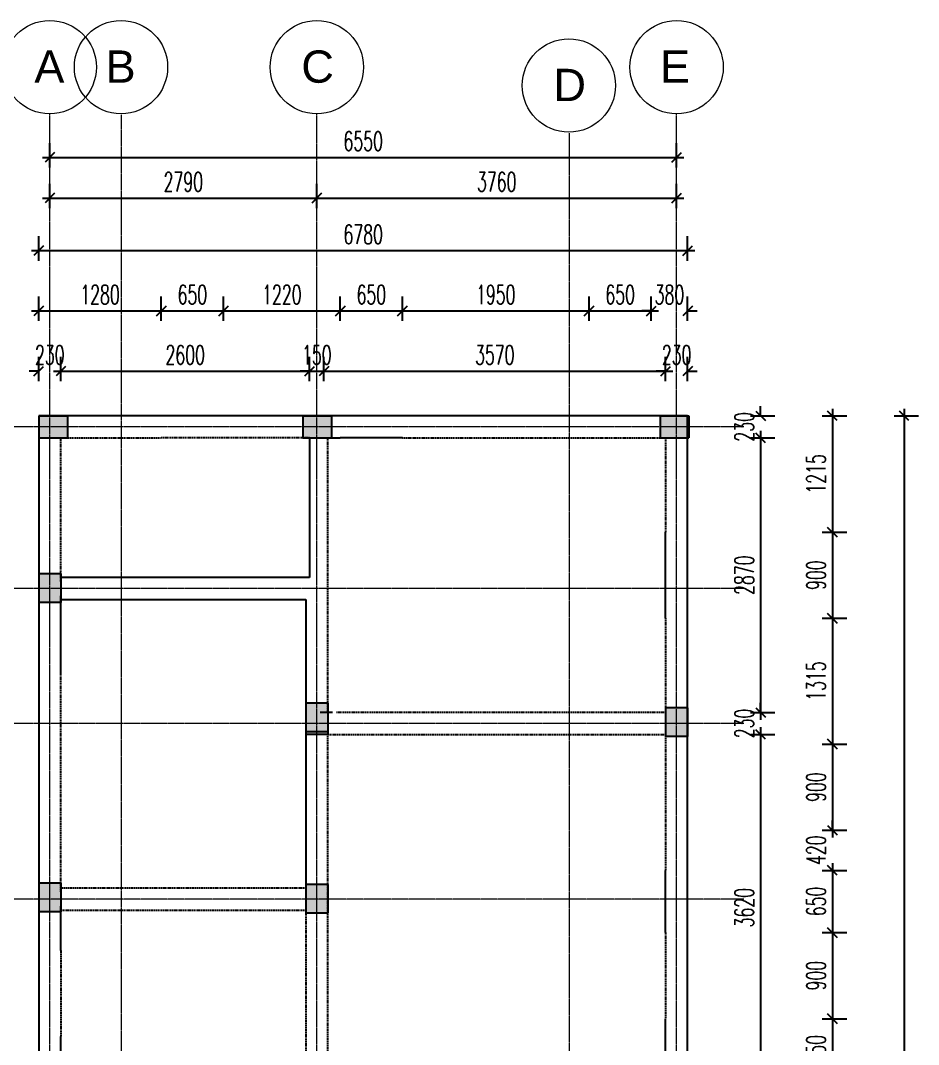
# Model space of a CAD drawing. Header units: millimetres. Extents: x 1577 to 23564, y 1177 to 23746.
# Drawn here: x 6405 to 15788, y 13044 to 23746 of the extents above; entities that cross this region are included whole.
import ezdxf

# ---------------------------------------------------------------- set-up
doc = ezdxf.new("R2010")
doc.units = ezdxf.units.MM
doc.linetypes.add('Grid Line', pattern=[22.225, 12.7, -3.175, 3.175, -3.175])
doc.linetypes.add('HIDDEN2', pattern=[18.75, 12.5, -6.25])
for name, color, linetype in [('Beam Line', 2, 'HIDDEN2'), ('Rebar Barmark', 8, 'Continuous'), ('UFA- COLUMNS', 5, 'Continuous')]:
    doc.layers.add(name, color=color, linetype=linetype)
for name, color, linetype, lineweight in [('S-GRID', 1, 'Continuous', 9), ('S-GRID-IDEN', 1, 'Continuous', 9), ('WALL', 5, 'Continuous', 35)]:
    doc.layers.add(name, color=color, linetype=linetype, lineweight=lineweight)
doc.styles.add('Arial', font='arial.ttf', dxfattribs={"height": 300})
doc.styles.add('RomanS', font='romans.shx', dxfattribs={"width": 0.6})
doc.dimstyles.new('SECTION', dxfattribs={"dimscale": 50, "dimtxt": 4, "dimasz": 2, "dimexe": 3, "dimexo": 1.5, "dimgap": 1.4, "dimtad": 1, "dimdec": 0, "dimdsep": 46, "dimtxsty": 'RomanS', "dimblk1": 'OBLIQUE', "dimblk2": 'OBLIQUE', "dimsah": 1, "dimcen": 0, "dimdle": 1.5, "dimclrd": 1, "dimclre": 1, "dimclrt": 2, "dimaunit": 1, "dimadec": 0, "dimazin": 0, "dimtfac": 1, "dimtdec": 0, "dimtix": 1, "dimtofl": 0, "dimtmove": 2, "dimatfit": 3, "dimldrblk": 'OBLIQUE', "dimfxl": 3, "dimtolj": 1, "dimarcsym": 0})

# ---------------------------------------------------------------- blocks, each defined once
blk = doc.blocks.new('Grid - M_Grid Head - Circle-45800-01 - GFL Copy 1')
at = {"layer": 'S-GRID-IDEN'}
blk.add_circle((0, 0), 6.5, dxfattribs=at)
blk = doc.blocks.new('_OBLIQUE')
at = {"color": 0, "linetype": 'ByBlock'}
blk.add_line((-0.5, -0.5), (0.5, 0.5), dxfattribs=at)
blk = doc.blocks.new('*D99')
at = {"layer": 'DefPoints', "color": 0, "transparency": 16777216}
for p in [(9501, 21890), (6711, 21710), (9501, 21710)]:
    blk.add_point(p, dxfattribs=at)
at = {"layer": 'Rebar Barmark', "color": 1, "lineweight": -2, "transparency": 16777216}
for p, q in [((6711, 21785), (6711, 22040)), ((9501, 21785), (9501, 22040)), ((6636, 21890), (9576, 21890))]:
    blk.add_line(p, q, dxfattribs=at)
at = {"layer": 'Rebar Barmark', "color": 1, "lineweight": -2, "transparency": 16777216, "xscale": 100, "yscale": 100, "zscale": 100, "rotation": 180}
blk.add_blockref('_OBLIQUE', (6711, 21890), dxfattribs=at)
at = {"layer": 'Rebar Barmark', "color": 1, "lineweight": -2, "transparency": 16777216, "xscale": 100, "yscale": 100, "zscale": 100}
blk.add_blockref('_OBLIQUE', (9501, 21890), dxfattribs=at)
at = {"layer": 'Rebar Barmark', "color": 2, "transparency": 16777216, "insert": (8106, 22060), "char_height": 200, "width": 109.23, "attachment_point": 5, "style": 'RomanS'}
blk.add_mtext('\\A1;2790', dxfattribs=at)
blk = doc.blocks.new('*D100')
at = {"layer": 'DefPoints', "color": 0, "transparency": 16777216}
for p in [(13261, 21890), (9501, 21710), (13261, 21710)]:
    blk.add_point(p, dxfattribs=at)
at = {"layer": 'Rebar Barmark', "color": 1, "lineweight": -2, "transparency": 16777216}
for p, q in [((9501, 21785), (9501, 22040)), ((13261, 21785), (13261, 22040)), ((9426, 21890), (13336, 21890))]:
    blk.add_line(p, q, dxfattribs=at)
at = {"layer": 'Rebar Barmark', "color": 1, "lineweight": -2, "transparency": 16777216, "xscale": 100, "yscale": 100, "zscale": 100, "rotation": 180}
blk.add_blockref('_OBLIQUE', (9501, 21890), dxfattribs=at)
at = {"layer": 'Rebar Barmark', "color": 1, "lineweight": -2, "transparency": 16777216, "xscale": 100, "yscale": 100, "zscale": 100}
blk.add_blockref('_OBLIQUE', (13261, 21890), dxfattribs=at)
at = {"layer": 'Rebar Barmark', "color": 2, "transparency": 16777216, "insert": (11381, 22060), "char_height": 200, "width": 109.23, "attachment_point": 5, "style": 'RomanS'}
blk.add_mtext('\\A1;3760', dxfattribs=at)
blk = doc.blocks.new('*D101')
at = {"layer": 'DefPoints', "color": 0, "transparency": 16777216}
for p in [(13261, 22315), (6711, 22135), (13261, 22135)]:
    blk.add_point(p, dxfattribs=at)
at = {"layer": 'Rebar Barmark', "color": 1, "lineweight": -2, "transparency": 16777216}
for p, q in [((6711, 22210), (6711, 22465)), ((13261, 22210), (13261, 22465)), ((6636, 22315), (13336, 22315))]:
    blk.add_line(p, q, dxfattribs=at)
at = {"layer": 'Rebar Barmark', "color": 1, "lineweight": -2, "transparency": 16777216, "xscale": 100, "yscale": 100, "zscale": 100, "rotation": 180}
blk.add_blockref('_OBLIQUE', (6711, 22315), dxfattribs=at)
at = {"layer": 'Rebar Barmark', "color": 1, "lineweight": -2, "transparency": 16777216, "xscale": 100, "yscale": 100, "zscale": 100}
blk.add_blockref('_OBLIQUE', (13261, 22315), dxfattribs=at)
at = {"layer": 'Rebar Barmark', "color": 2, "transparency": 16777216, "insert": (9986, 22485), "char_height": 200, "width": 109.23, "attachment_point": 5, "style": 'RomanS'}
blk.add_mtext('\\A1;6550', dxfattribs=at)
blk = doc.blocks.new('*D108')
at = {"layer": 'DefPoints', "color": 0, "transparency": 16777216}
for p in [(13958, 19614), (13958, 19384), (14138, 19384)]:
    blk.add_point(p, dxfattribs=at)
at = {"layer": 'Rebar Barmark', "color": 1, "lineweight": -2, "transparency": 16777216}
for p, q in [((14138, 19614), (14138, 19714)), ((14033, 19614), (14288, 19614)), ((14033, 19384), (14288, 19384)), ((14138, 19384), (14138, 19284))]:
    blk.add_line(p, q, dxfattribs=at)
at = {"layer": 'Rebar Barmark', "color": 1, "lineweight": -2, "transparency": 16777216, "xscale": 100, "yscale": 100, "zscale": 100}
for p, rotation in [((14138, 19614), 270), ((14138, 19384), 90)]:
    blk.add_blockref('_OBLIQUE', p, dxfattribs=dict(at, rotation=rotation))
at = {"layer": 'Rebar Barmark', "color": 2, "transparency": 16777216, "insert": (13968, 19499), "char_height": 200, "width": 73.73, "attachment_point": 5, "rotation": 90, "style": 'RomanS'}
blk.add_mtext('\\A1;230', dxfattribs=at)
blk = doc.blocks.new('*D109')
at = {"layer": 'DefPoints', "color": 0, "transparency": 16777216}
for p in [(13958, 19384), (13958, 16514), (14138, 16514)]:
    blk.add_point(p, dxfattribs=at)
at = {"layer": 'Rebar Barmark', "color": 1, "lineweight": -2, "transparency": 16777216}
for p, q in [((14033, 19384), (14288, 19384)), ((14138, 19459), (14138, 16439)), ((14033, 16514), (14288, 16514))]:
    blk.add_line(p, q, dxfattribs=at)
at = {"layer": 'Rebar Barmark', "color": 1, "lineweight": -2, "transparency": 16777216, "xscale": 100, "yscale": 100, "zscale": 100}
for p, rotation in [((14138, 19384), 90), ((14138, 16514), 270)]:
    blk.add_blockref('_OBLIQUE', p, dxfattribs=dict(at, rotation=rotation))
at = {"layer": 'Rebar Barmark', "color": 2, "transparency": 16777216, "insert": (13968, 17949), "char_height": 200, "width": 98.31, "attachment_point": 5, "rotation": 90, "style": 'RomanS'}
blk.add_mtext('\\A1;2870', dxfattribs=at)
blk = doc.blocks.new('*D110')
at = {"layer": 'DefPoints', "color": 0, "transparency": 16777216}
for p in [(13958, 16514), (13958, 16284), (14138, 16284)]:
    blk.add_point(p, dxfattribs=at)
at = {"layer": 'Rebar Barmark', "color": 1, "lineweight": -2, "transparency": 16777216}
for p, q in [((14138, 16514), (14138, 16614)), ((14033, 16514), (14288, 16514)), ((14033, 16284), (14288, 16284)), ((14138, 16284), (14138, 16184))]:
    blk.add_line(p, q, dxfattribs=at)
at = {"layer": 'Rebar Barmark', "color": 1, "lineweight": -2, "transparency": 16777216, "xscale": 100, "yscale": 100, "zscale": 100}
for p, rotation in [((14138, 16514), 270), ((14138, 16284), 90)]:
    blk.add_blockref('_OBLIQUE', p, dxfattribs=dict(at, rotation=rotation))
at = {"layer": 'Rebar Barmark', "color": 2, "transparency": 16777216, "insert": (13968, 16399), "char_height": 200, "width": 73.73, "attachment_point": 5, "rotation": 90, "style": 'RomanS'}
blk.add_mtext('\\A1;230', dxfattribs=at)
blk = doc.blocks.new('*D111')
at = {"layer": 'DefPoints', "color": 0, "transparency": 16777216}
for p in [(13958, 16284), (13958, 12664), (14138, 12664)]:
    blk.add_point(p, dxfattribs=at)
at = {"layer": 'Rebar Barmark', "color": 1, "lineweight": -2, "transparency": 16777216}
for p, q in [((14033, 16284), (14288, 16284)), ((14138, 16359), (14138, 12589)), ((14033, 12664), (14288, 12664))]:
    blk.add_line(p, q, dxfattribs=at)
at = {"layer": 'Rebar Barmark', "color": 1, "lineweight": -2, "transparency": 16777216, "xscale": 100, "yscale": 100, "zscale": 100}
for p, rotation in [((14138, 16284), 90), ((14138, 12664), 270)]:
    blk.add_blockref('_OBLIQUE', p, dxfattribs=dict(at, rotation=rotation))
at = {"layer": 'Rebar Barmark', "color": 2, "transparency": 16777216, "insert": (13968, 14474), "char_height": 200, "width": 98.31, "attachment_point": 5, "rotation": 90, "style": 'RomanS'}
blk.add_mtext('\\A1;3620', dxfattribs=at)
blk = doc.blocks.new('*D119')
at = {"layer": 'DefPoints', "color": 0, "transparency": 16777216}
for p in [(15458, 19614), (15458, 3654), (15638, 3654)]:
    blk.add_point(p, dxfattribs=at)
at = {"layer": 'Rebar Barmark', "color": 1, "lineweight": -2, "transparency": 16777216}
for p, q in [((15533, 19614), (15788, 19614)), ((15638, 19689), (15638, 3579)), ((15533, 3654), (15788, 3654))]:
    blk.add_line(p, q, dxfattribs=at)
at = {"layer": 'Rebar Barmark', "color": 1, "lineweight": -2, "transparency": 16777216, "xscale": 100, "yscale": 100, "zscale": 100}
for p, rotation in [((15638, 19614), 90), ((15638, 3654), 270)]:
    blk.add_blockref('_OBLIQUE', p, dxfattribs=dict(at, rotation=rotation))
at = {"layer": 'Rebar Barmark', "color": 2, "transparency": 16777216, "insert": (15468, 11634), "char_height": 200, "width": 122.88, "attachment_point": 5, "rotation": 90, "style": 'RomanS'}
blk.add_mtext('\\A1;15960', dxfattribs=at)
blk = doc.blocks.new('*D160')
at = {"layer": 'DefPoints', "color": 0, "transparency": 16777216}
for p in [(6826, 20081), (6596, 19901), (6826, 19901)]:
    blk.add_point(p, dxfattribs=at)
at = {"layer": 'Rebar Barmark', "color": 1, "lineweight": -2, "transparency": 16777216}
for p, q in [((6596, 19976), (6596, 20231)), ((6826, 19976), (6826, 20231)), ((6596, 20081), (6496, 20081)), ((6826, 20081), (6926, 20081))]:
    blk.add_line(p, q, dxfattribs=at)
at = {"layer": 'Rebar Barmark', "color": 1, "lineweight": -2, "transparency": 16777216, "xscale": 100, "yscale": 100, "zscale": 100}
blk.add_blockref('_OBLIQUE', (6596, 20081), dxfattribs=at)
at = {"layer": 'Rebar Barmark', "color": 1, "lineweight": -2, "transparency": 16777216, "xscale": 100, "yscale": 100, "zscale": 100, "rotation": 180}
blk.add_blockref('_OBLIQUE', (6826, 20081), dxfattribs=at)
at = {"layer": 'Rebar Barmark', "color": 2, "transparency": 16777216, "insert": (6711, 20251), "char_height": 200, "width": 73.73, "attachment_point": 5, "style": 'RomanS'}
blk.add_mtext('\\A1;230', dxfattribs=at)
blk = doc.blocks.new('*D161')
at = {"layer": 'DefPoints', "color": 0, "transparency": 16777216}
for p in [(9426, 20081), (6826, 19901), (9426, 19901)]:
    blk.add_point(p, dxfattribs=at)
at = {"layer": 'Rebar Barmark', "color": 1, "lineweight": -2, "transparency": 16777216}
for p, q in [((6826, 19976), (6826, 20231)), ((9426, 19976), (9426, 20231)), ((6751, 20081), (9501, 20081))]:
    blk.add_line(p, q, dxfattribs=at)
at = {"layer": 'Rebar Barmark', "color": 1, "lineweight": -2, "transparency": 16777216, "xscale": 100, "yscale": 100, "zscale": 100, "rotation": 180}
blk.add_blockref('_OBLIQUE', (6826, 20081), dxfattribs=at)
at = {"layer": 'Rebar Barmark', "color": 1, "lineweight": -2, "transparency": 16777216, "xscale": 100, "yscale": 100, "zscale": 100}
blk.add_blockref('_OBLIQUE', (9426, 20081), dxfattribs=at)
at = {"layer": 'Rebar Barmark', "color": 2, "transparency": 16777216, "insert": (8126, 20251), "char_height": 200, "width": 98.31, "attachment_point": 5, "style": 'RomanS'}
blk.add_mtext('\\A1;2600', dxfattribs=at)
blk = doc.blocks.new('*D162')
at = {"layer": 'DefPoints', "color": 0, "transparency": 16777216}
for p in [(9576, 20081), (9426, 19901), (9576, 19901)]:
    blk.add_point(p, dxfattribs=at)
at = {"layer": 'Rebar Barmark', "color": 1, "lineweight": -2, "transparency": 16777216}
for p, q in [((9426, 19976), (9426, 20231)), ((9576, 19976), (9576, 20231)), ((9426, 20081), (9326, 20081)), ((9576, 20081), (9676, 20081))]:
    blk.add_line(p, q, dxfattribs=at)
at = {"layer": 'Rebar Barmark', "color": 1, "lineweight": -2, "transparency": 16777216, "xscale": 100, "yscale": 100, "zscale": 100}
blk.add_blockref('_OBLIQUE', (9426, 20081), dxfattribs=at)
at = {"layer": 'Rebar Barmark', "color": 1, "lineweight": -2, "transparency": 16777216, "xscale": 100, "yscale": 100, "zscale": 100, "rotation": 180}
blk.add_blockref('_OBLIQUE', (9576, 20081), dxfattribs=at)
at = {"layer": 'Rebar Barmark', "color": 2, "transparency": 16777216, "insert": (9501, 20251), "char_height": 200, "width": 73.73, "attachment_point": 5, "style": 'RomanS'}
blk.add_mtext('\\A1;150', dxfattribs=at)
blk = doc.blocks.new('*D163')
at = {"layer": 'DefPoints', "color": 0, "transparency": 16777216}
for p in [(13146, 20081), (9576, 19901), (13146, 19901)]:
    blk.add_point(p, dxfattribs=at)
at = {"layer": 'Rebar Barmark', "color": 1, "lineweight": -2, "transparency": 16777216}
for p, q in [((9576, 19976), (9576, 20231)), ((13146, 19976), (13146, 20231)), ((9501, 20081), (13221, 20081))]:
    blk.add_line(p, q, dxfattribs=at)
at = {"layer": 'Rebar Barmark', "color": 1, "lineweight": -2, "transparency": 16777216, "xscale": 100, "yscale": 100, "zscale": 100, "rotation": 180}
blk.add_blockref('_OBLIQUE', (9576, 20081), dxfattribs=at)
at = {"layer": 'Rebar Barmark', "color": 1, "lineweight": -2, "transparency": 16777216, "xscale": 100, "yscale": 100, "zscale": 100}
blk.add_blockref('_OBLIQUE', (13146, 20081), dxfattribs=at)
at = {"layer": 'Rebar Barmark', "color": 2, "transparency": 16777216, "insert": (11361, 20251), "char_height": 200, "width": 98.31, "attachment_point": 5, "style": 'RomanS'}
blk.add_mtext('\\A1;3570', dxfattribs=at)
blk = doc.blocks.new('*D164')
at = {"layer": 'DefPoints', "color": 0, "transparency": 16777216}
for p in [(13376, 20081), (13146, 19901), (13376, 19901)]:
    blk.add_point(p, dxfattribs=at)
at = {"layer": 'Rebar Barmark', "color": 1, "lineweight": -2, "transparency": 16777216}
for p, q in [((13146, 19976), (13146, 20231)), ((13376, 19976), (13376, 20231)), ((13146, 20081), (13046, 20081)), ((13376, 20081), (13476, 20081))]:
    blk.add_line(p, q, dxfattribs=at)
at = {"layer": 'Rebar Barmark', "color": 1, "lineweight": -2, "transparency": 16777216, "xscale": 100, "yscale": 100, "zscale": 100}
blk.add_blockref('_OBLIQUE', (13146, 20081), dxfattribs=at)
at = {"layer": 'Rebar Barmark', "color": 1, "lineweight": -2, "transparency": 16777216, "xscale": 100, "yscale": 100, "zscale": 100, "rotation": 180}
blk.add_blockref('_OBLIQUE', (13376, 20081), dxfattribs=at)
at = {"layer": 'Rebar Barmark', "color": 2, "transparency": 16777216, "insert": (13261, 20251), "char_height": 200, "width": 73.73, "attachment_point": 5, "style": 'RomanS'}
blk.add_mtext('\\A1;230', dxfattribs=at)
blk = doc.blocks.new('*D165')
at = {"layer": 'DefPoints', "color": 0, "transparency": 16777216}
for p in [(7876, 20711), (6596, 20531), (7876, 20531)]:
    blk.add_point(p, dxfattribs=at)
at = {"layer": 'Rebar Barmark', "color": 1, "lineweight": -2, "transparency": 16777216}
for p, q in [((6596, 20606), (6596, 20861)), ((7876, 20606), (7876, 20861)), ((6521, 20711), (7951, 20711))]:
    blk.add_line(p, q, dxfattribs=at)
at = {"layer": 'Rebar Barmark', "color": 1, "lineweight": -2, "transparency": 16777216, "xscale": 100, "yscale": 100, "zscale": 100, "rotation": 180}
blk.add_blockref('_OBLIQUE', (6596, 20711), dxfattribs=at)
at = {"layer": 'Rebar Barmark', "color": 1, "lineweight": -2, "transparency": 16777216, "xscale": 100, "yscale": 100, "zscale": 100}
blk.add_blockref('_OBLIQUE', (7876, 20711), dxfattribs=at)
at = {"layer": 'Rebar Barmark', "color": 2, "transparency": 16777216, "insert": (7236, 20881), "char_height": 200, "width": 98.31, "attachment_point": 5, "style": 'RomanS'}
blk.add_mtext('\\A1;1280', dxfattribs=at)
blk = doc.blocks.new('*D166')
at = {"layer": 'DefPoints', "color": 0, "transparency": 16777216}
for p in [(8526, 20711), (7876, 20531), (8526, 20531)]:
    blk.add_point(p, dxfattribs=at)
at = {"layer": 'Rebar Barmark', "color": 1, "lineweight": -2, "transparency": 16777216}
for p, q in [((7876, 20606), (7876, 20861)), ((8526, 20606), (8526, 20861)), ((7801, 20711), (8601, 20711))]:
    blk.add_line(p, q, dxfattribs=at)
at = {"layer": 'Rebar Barmark', "color": 1, "lineweight": -2, "transparency": 16777216, "xscale": 100, "yscale": 100, "zscale": 100, "rotation": 180}
blk.add_blockref('_OBLIQUE', (7876, 20711), dxfattribs=at)
at = {"layer": 'Rebar Barmark', "color": 1, "lineweight": -2, "transparency": 16777216, "xscale": 100, "yscale": 100, "zscale": 100}
blk.add_blockref('_OBLIQUE', (8526, 20711), dxfattribs=at)
at = {"layer": 'Rebar Barmark', "color": 2, "transparency": 16777216, "insert": (8201, 20881), "char_height": 200, "width": 73.73, "attachment_point": 5, "style": 'RomanS'}
blk.add_mtext('\\A1;650', dxfattribs=at)
blk = doc.blocks.new('*D167')
at = {"layer": 'DefPoints', "color": 0, "transparency": 16777216}
for p in [(9746, 20711), (8526, 20531), (9746, 20531)]:
    blk.add_point(p, dxfattribs=at)
at = {"layer": 'Rebar Barmark', "color": 1, "lineweight": -2, "transparency": 16777216}
for p, q in [((8526, 20606), (8526, 20861)), ((9746, 20606), (9746, 20861)), ((8451, 20711), (9821, 20711))]:
    blk.add_line(p, q, dxfattribs=at)
at = {"layer": 'Rebar Barmark', "color": 1, "lineweight": -2, "transparency": 16777216, "xscale": 100, "yscale": 100, "zscale": 100, "rotation": 180}
blk.add_blockref('_OBLIQUE', (8526, 20711), dxfattribs=at)
at = {"layer": 'Rebar Barmark', "color": 1, "lineweight": -2, "transparency": 16777216, "xscale": 100, "yscale": 100, "zscale": 100}
blk.add_blockref('_OBLIQUE', (9746, 20711), dxfattribs=at)
at = {"layer": 'Rebar Barmark', "color": 2, "transparency": 16777216, "insert": (9136, 20881), "char_height": 200, "width": 98.31, "attachment_point": 5, "style": 'RomanS'}
blk.add_mtext('\\A1;1220', dxfattribs=at)
blk = doc.blocks.new('*D168')
at = {"layer": 'DefPoints', "color": 0, "transparency": 16777216}
for p in [(10396, 20711), (9746, 20531), (10396, 20531)]:
    blk.add_point(p, dxfattribs=at)
at = {"layer": 'Rebar Barmark', "color": 1, "lineweight": -2, "transparency": 16777216}
for p, q in [((9746, 20606), (9746, 20861)), ((10396, 20606), (10396, 20861)), ((9671, 20711), (10471, 20711))]:
    blk.add_line(p, q, dxfattribs=at)
at = {"layer": 'Rebar Barmark', "color": 1, "lineweight": -2, "transparency": 16777216, "xscale": 100, "yscale": 100, "zscale": 100, "rotation": 180}
blk.add_blockref('_OBLIQUE', (9746, 20711), dxfattribs=at)
at = {"layer": 'Rebar Barmark', "color": 1, "lineweight": -2, "transparency": 16777216, "xscale": 100, "yscale": 100, "zscale": 100}
blk.add_blockref('_OBLIQUE', (10396, 20711), dxfattribs=at)
at = {"layer": 'Rebar Barmark', "color": 2, "transparency": 16777216, "insert": (10071, 20881), "char_height": 200, "width": 73.73, "attachment_point": 5, "style": 'RomanS'}
blk.add_mtext('\\A1;650', dxfattribs=at)
blk = doc.blocks.new('*D169')
at = {"layer": 'DefPoints', "color": 0, "transparency": 16777216}
for p in [(12346, 20711), (10396, 20531), (12346, 20531)]:
    blk.add_point(p, dxfattribs=at)
at = {"layer": 'Rebar Barmark', "color": 1, "lineweight": -2, "transparency": 16777216}
for p, q in [((10396, 20606), (10396, 20861)), ((12346, 20606), (12346, 20861)), ((10321, 20711), (12421, 20711))]:
    blk.add_line(p, q, dxfattribs=at)
at = {"layer": 'Rebar Barmark', "color": 1, "lineweight": -2, "transparency": 16777216, "xscale": 100, "yscale": 100, "zscale": 100, "rotation": 180}
blk.add_blockref('_OBLIQUE', (10396, 20711), dxfattribs=at)
at = {"layer": 'Rebar Barmark', "color": 1, "lineweight": -2, "transparency": 16777216, "xscale": 100, "yscale": 100, "zscale": 100}
blk.add_blockref('_OBLIQUE', (12346, 20711), dxfattribs=at)
at = {"layer": 'Rebar Barmark', "color": 2, "transparency": 16777216, "insert": (11371, 20881), "char_height": 200, "width": 98.31, "attachment_point": 5, "style": 'RomanS'}
blk.add_mtext('\\A1;1950', dxfattribs=at)
blk = doc.blocks.new('*D170')
at = {"layer": 'DefPoints', "color": 0, "transparency": 16777216}
for p in [(12996, 20711), (12346, 20531), (12996, 20531)]:
    blk.add_point(p, dxfattribs=at)
at = {"layer": 'Rebar Barmark', "color": 1, "lineweight": -2, "transparency": 16777216}
for p, q in [((12346, 20606), (12346, 20861)), ((12996, 20606), (12996, 20861)), ((12271, 20711), (13071, 20711))]:
    blk.add_line(p, q, dxfattribs=at)
at = {"layer": 'Rebar Barmark', "color": 1, "lineweight": -2, "transparency": 16777216, "xscale": 100, "yscale": 100, "zscale": 100, "rotation": 180}
blk.add_blockref('_OBLIQUE', (12346, 20711), dxfattribs=at)
at = {"layer": 'Rebar Barmark', "color": 1, "lineweight": -2, "transparency": 16777216, "xscale": 100, "yscale": 100, "zscale": 100}
blk.add_blockref('_OBLIQUE', (12996, 20711), dxfattribs=at)
at = {"layer": 'Rebar Barmark', "color": 2, "transparency": 16777216, "insert": (12671, 20881), "char_height": 200, "width": 73.73, "attachment_point": 5, "style": 'RomanS'}
blk.add_mtext('\\A1;650', dxfattribs=at)
blk = doc.blocks.new('*D171')
at = {"layer": 'DefPoints', "color": 0, "transparency": 16777216}
for p in [(13376, 20711), (12996, 20531), (13376, 20531)]:
    blk.add_point(p, dxfattribs=at)
at = {"layer": 'Rebar Barmark', "color": 1, "lineweight": -2, "transparency": 16777216}
for p, q in [((12996, 20606), (12996, 20861)), ((13376, 20606), (13376, 20861)), ((12996, 20711), (12896, 20711)), ((13376, 20711), (13476, 20711))]:
    blk.add_line(p, q, dxfattribs=at)
at = {"layer": 'Rebar Barmark', "color": 1, "lineweight": -2, "transparency": 16777216, "xscale": 100, "yscale": 100, "zscale": 100}
blk.add_blockref('_OBLIQUE', (12996, 20711), dxfattribs=at)
at = {"layer": 'Rebar Barmark', "color": 1, "lineweight": -2, "transparency": 16777216, "xscale": 100, "yscale": 100, "zscale": 100, "rotation": 180}
blk.add_blockref('_OBLIQUE', (13376, 20711), dxfattribs=at)
at = {"layer": 'Rebar Barmark', "color": 2, "transparency": 16777216, "insert": (13186, 20881), "char_height": 200, "width": 73.73, "attachment_point": 5, "style": 'RomanS'}
blk.add_mtext('\\A1;380', dxfattribs=at)
blk = doc.blocks.new('*D172')
at = {"layer": 'DefPoints', "color": 0, "transparency": 16777216}
for p in [(13376, 21341), (6596, 21161), (13376, 21161)]:
    blk.add_point(p, dxfattribs=at)
at = {"layer": 'Rebar Barmark', "color": 1, "lineweight": -2, "transparency": 16777216}
for p, q in [((6596, 21236), (6596, 21491)), ((13376, 21236), (13376, 21491)), ((6521, 21341), (13451, 21341))]:
    blk.add_line(p, q, dxfattribs=at)
at = {"layer": 'Rebar Barmark', "color": 1, "lineweight": -2, "transparency": 16777216, "xscale": 100, "yscale": 100, "zscale": 100, "rotation": 180}
blk.add_blockref('_OBLIQUE', (6596, 21341), dxfattribs=at)
at = {"layer": 'Rebar Barmark', "color": 1, "lineweight": -2, "transparency": 16777216, "xscale": 100, "yscale": 100, "zscale": 100}
blk.add_blockref('_OBLIQUE', (13376, 21341), dxfattribs=at)
at = {"layer": 'Rebar Barmark', "color": 2, "transparency": 16777216, "insert": (9986, 21511), "char_height": 200, "width": 98.31, "attachment_point": 5, "style": 'RomanS'}
blk.add_mtext('\\A1;6780', dxfattribs=at)
blk = doc.blocks.new('*D173')
at = {"layer": 'DefPoints', "color": 0, "transparency": 16777216}
for p in [(14708, 19614), (14708, 18399), (14888, 18399)]:
    blk.add_point(p, dxfattribs=at)
at = {"layer": 'Rebar Barmark', "color": 1, "lineweight": -2, "transparency": 16777216}
for p, q in [((14783, 19614), (15038, 19614)), ((14888, 19689), (14888, 18324)), ((14783, 18399), (15038, 18399))]:
    blk.add_line(p, q, dxfattribs=at)
at = {"layer": 'Rebar Barmark', "color": 1, "lineweight": -2, "transparency": 16777216, "xscale": 100, "yscale": 100, "zscale": 100}
for p, rotation in [((14888, 19614), 90), ((14888, 18399), 270)]:
    blk.add_blockref('_OBLIQUE', p, dxfattribs=dict(at, rotation=rotation))
at = {"layer": 'Rebar Barmark', "color": 2, "transparency": 16777216, "insert": (14718, 19007), "char_height": 200, "width": 98.31, "attachment_point": 5, "rotation": 90, "style": 'RomanS'}
blk.add_mtext('\\A1;1215', dxfattribs=at)
blk = doc.blocks.new('*D174')
at = {"layer": 'DefPoints', "color": 0, "transparency": 16777216}
for p in [(14708, 18399), (14708, 17499), (14888, 17499)]:
    blk.add_point(p, dxfattribs=at)
at = {"layer": 'Rebar Barmark', "color": 1, "lineweight": -2, "transparency": 16777216}
for p, q in [((14888, 18474), (14888, 17424)), ((14783, 18399), (15038, 18399)), ((14783, 17499), (15038, 17499))]:
    blk.add_line(p, q, dxfattribs=at)
at = {"layer": 'Rebar Barmark', "color": 1, "lineweight": -2, "transparency": 16777216, "xscale": 100, "yscale": 100, "zscale": 100}
for p, rotation in [((14888, 18399), 90), ((14888, 17499), 270)]:
    blk.add_blockref('_OBLIQUE', p, dxfattribs=dict(at, rotation=rotation))
at = {"layer": 'Rebar Barmark', "color": 2, "transparency": 16777216, "insert": (14718, 17949), "char_height": 200, "width": 73.73, "attachment_point": 5, "rotation": 90, "style": 'RomanS'}
blk.add_mtext('\\A1;900', dxfattribs=at)
blk = doc.blocks.new('*D175')
at = {"layer": 'DefPoints', "color": 0, "transparency": 16777216}
for p in [(14708, 17499), (14708, 16184), (14888, 16184)]:
    blk.add_point(p, dxfattribs=at)
at = {"layer": 'Rebar Barmark', "color": 1, "lineweight": -2, "transparency": 16777216}
for p, q in [((14888, 17574), (14888, 16109)), ((14783, 17499), (15038, 17499)), ((14783, 16184), (15038, 16184))]:
    blk.add_line(p, q, dxfattribs=at)
at = {"layer": 'Rebar Barmark', "color": 1, "lineweight": -2, "transparency": 16777216, "xscale": 100, "yscale": 100, "zscale": 100}
for p, rotation in [((14888, 17499), 90), ((14888, 16184), 270)]:
    blk.add_blockref('_OBLIQUE', p, dxfattribs=dict(at, rotation=rotation))
at = {"layer": 'Rebar Barmark', "color": 2, "transparency": 16777216, "insert": (14718, 16842), "char_height": 200, "width": 98.31, "attachment_point": 5, "rotation": 90, "style": 'RomanS'}
blk.add_mtext('\\A1;1315', dxfattribs=at)
blk = doc.blocks.new('*D176')
at = {"layer": 'DefPoints', "color": 0, "transparency": 16777216}
for p in [(14708, 16184), (14708, 15284), (14888, 15284)]:
    blk.add_point(p, dxfattribs=at)
at = {"layer": 'Rebar Barmark', "color": 1, "lineweight": -2, "transparency": 16777216}
for p, q in [((14783, 16184), (15038, 16184)), ((14888, 16259), (14888, 15209)), ((14783, 15284), (15038, 15284))]:
    blk.add_line(p, q, dxfattribs=at)
at = {"layer": 'Rebar Barmark', "color": 1, "lineweight": -2, "transparency": 16777216, "xscale": 100, "yscale": 100, "zscale": 100}
for p, rotation in [((14888, 16184), 90), ((14888, 15284), 270)]:
    blk.add_blockref('_OBLIQUE', p, dxfattribs=dict(at, rotation=rotation))
at = {"layer": 'Rebar Barmark', "color": 2, "transparency": 16777216, "insert": (14718, 15734), "char_height": 200, "width": 73.73, "attachment_point": 5, "rotation": 90, "style": 'RomanS'}
blk.add_mtext('\\A1;900', dxfattribs=at)
blk = doc.blocks.new('*D177')
at = {"layer": 'DefPoints', "color": 0, "transparency": 16777216}
for p in [(14708, 15284), (14708, 14864), (14888, 14864)]:
    blk.add_point(p, dxfattribs=at)
at = {"layer": 'Rebar Barmark', "color": 1, "lineweight": -2, "transparency": 16777216}
for p, q in [((14888, 15284), (14888, 15384)), ((14783, 15284), (15038, 15284)), ((14783, 14864), (15038, 14864)), ((14888, 14864), (14888, 14764))]:
    blk.add_line(p, q, dxfattribs=at)
at = {"layer": 'Rebar Barmark', "color": 1, "lineweight": -2, "transparency": 16777216, "xscale": 100, "yscale": 100, "zscale": 100}
for p, rotation in [((14888, 15284), 270), ((14888, 14864), 90)]:
    blk.add_blockref('_OBLIQUE', p, dxfattribs=dict(at, rotation=rotation))
at = {"layer": 'Rebar Barmark', "color": 2, "transparency": 16777216, "insert": (14718, 15074), "char_height": 200, "width": 73.73, "attachment_point": 5, "rotation": 90, "style": 'RomanS'}
blk.add_mtext('\\A1;420', dxfattribs=at)
blk = doc.blocks.new('*D178')
at = {"layer": 'DefPoints', "color": 0, "transparency": 16777216}
for p in [(14708, 14864), (14708, 14214), (14888, 14214)]:
    blk.add_point(p, dxfattribs=at)
at = {"layer": 'Rebar Barmark', "color": 1, "lineweight": -2, "transparency": 16777216}
for p, q in [((14888, 14939), (14888, 14139)), ((14783, 14864), (15038, 14864)), ((14783, 14214), (15038, 14214))]:
    blk.add_line(p, q, dxfattribs=at)
at = {"layer": 'Rebar Barmark', "color": 1, "lineweight": -2, "transparency": 16777216, "xscale": 100, "yscale": 100, "zscale": 100}
for p, rotation in [((14888, 14864), 90), ((14888, 14214), 270)]:
    blk.add_blockref('_OBLIQUE', p, dxfattribs=dict(at, rotation=rotation))
at = {"layer": 'Rebar Barmark', "color": 2, "transparency": 16777216, "insert": (14718, 14539), "char_height": 200, "width": 73.73, "attachment_point": 5, "rotation": 90, "style": 'RomanS'}
blk.add_mtext('\\A1;650', dxfattribs=at)
blk = doc.blocks.new('*D179')
at = {"layer": 'DefPoints', "color": 0, "transparency": 16777216}
for p in [(14708, 14214), (14708, 13314), (14888, 13314)]:
    blk.add_point(p, dxfattribs=at)
at = {"layer": 'Rebar Barmark', "color": 1, "lineweight": -2, "transparency": 16777216}
for p, q in [((14888, 14289), (14888, 13239)), ((14783, 14214), (15038, 14214)), ((14783, 13314), (15038, 13314))]:
    blk.add_line(p, q, dxfattribs=at)
at = {"layer": 'Rebar Barmark', "color": 1, "lineweight": -2, "transparency": 16777216, "xscale": 100, "yscale": 100, "zscale": 100}
for p, rotation in [((14888, 14214), 90), ((14888, 13314), 270)]:
    blk.add_blockref('_OBLIQUE', p, dxfattribs=dict(at, rotation=rotation))
at = {"layer": 'Rebar Barmark', "color": 2, "transparency": 16777216, "insert": (14718, 13764), "char_height": 200, "width": 73.73, "attachment_point": 5, "rotation": 90, "style": 'RomanS'}
blk.add_mtext('\\A1;900', dxfattribs=at)
blk = doc.blocks.new('*D180')
at = {"layer": 'DefPoints', "color": 0, "transparency": 16777216}
for p in [(14708, 13314), (14708, 12664), (14888, 12664)]:
    blk.add_point(p, dxfattribs=at)
at = {"layer": 'Rebar Barmark', "color": 1, "lineweight": -2, "transparency": 16777216}
for p, q in [((14888, 13389), (14888, 12589)), ((14783, 13314), (15038, 13314)), ((14783, 12664), (15038, 12664))]:
    blk.add_line(p, q, dxfattribs=at)
at = {"layer": 'Rebar Barmark', "color": 1, "lineweight": -2, "transparency": 16777216, "xscale": 100, "yscale": 100, "zscale": 100}
for p, rotation in [((14888, 13314), 90), ((14888, 12664), 270)]:
    blk.add_blockref('_OBLIQUE', p, dxfattribs=dict(at, rotation=rotation))
at = {"layer": 'Rebar Barmark', "color": 2, "transparency": 16777216, "insert": (14718, 12989), "char_height": 200, "width": 73.73, "attachment_point": 5, "rotation": 90, "style": 'RomanS'}
blk.add_mtext('\\A1;650', dxfattribs=at)

msp = doc.modelspace()

# ---------------------------------------------------------------- hatches: boundary and pattern name
at = {"layer": 'WALL'}
h = msp.add_hatch(color=256, dxfattribs=at)
h.dxf.hatch_style = 1
h.paths.add_polyline_path([(6895.8, 19614.1), (6595.8, 19614.1), (6595.8, 19384.1), (6895.8, 19384.1)])
h = msp.add_hatch(color=256, dxfattribs=at)
h.dxf.hatch_style = 1
h.paths.add_polyline_path([(9655.7, 19614.1), (9355.7, 19614.1), (9355.7, 19384.1), (9655.7, 19384.1)])
h = msp.add_hatch(color=256, dxfattribs=at)
h.dxf.hatch_style = 1
h.paths.add_polyline_path([(13388.9, 19614.1), (13088.9, 19614.1), (13088.9, 19384.1), (13388.9, 19384.1)])
h = msp.add_hatch(color=256, dxfattribs=at)
h.dxf.hatch_style = 1
h.paths.add_polyline_path([(6825.8, 17662.8), (6825.8, 17962.8), (6595.8, 17962.8), (6595.8, 17662.8)])
h = msp.add_hatch(color=256, dxfattribs=at)
h.dxf.hatch_style = 1
h.paths.add_polyline_path([(9615.8, 16311.5), (9615.8, 16611.5), (9385.8, 16611.5), (9385.8, 16311.5)])
h = msp.add_hatch(color=256, dxfattribs=at)
h.dxf.hatch_style = 1
h.paths.add_polyline_path([(9615.8, 16284.1), (9615.8, 16584.1), (9385.8, 16584.1), (9385.8, 16284.1)])
h = msp.add_hatch(color=256, dxfattribs=at)
h.dxf.hatch_style = 1
h.paths.add_polyline_path([(13375.8, 16263.4), (13375.8, 16563.4), (13145.8, 16563.4), (13145.8, 16263.4)])
h = msp.add_hatch(color=256, dxfattribs=at)
h.dxf.hatch_style = 1
h.paths.add_polyline_path([(6825.8, 14429.8), (6825.8, 14729.8), (6595.8, 14729.8), (6595.8, 14429.8)])
h = msp.add_hatch(color=256, dxfattribs=at)
h.dxf.hatch_style = 1
h.paths.add_polyline_path([(9615.8, 14416.2), (9615.8, 14716.2), (9385.8, 14716.2), (9385.8, 14416.2)])

# ---------------------------------------------------------------- linework, layer by layer
at = {"layer": 'Beam Line', "linetype": 'Continuous', "transparency": 33554687}
for p, q in [((6595.8, 19614.1), (6595.8, 14659.1)), ((13375.8, 19614.1), (6595.8, 19614.1)), ((13375.8, 17499.1), (13375.8, 19614.1)), ((9425.8, 19384.1), (9425.8, 18704.1)), ((9575.8, 19384.1), (9745.8, 19384.1)), ((10395.8, 19384.1), (9745.8, 19384.1)), ((9425.8, 18704.1), (9425.8, 17924.1)), ((13145.8, 17499.1), (13145.8, 18399.1)), ((9425.8, 17924.1), (6825.8, 17924.1)), ((6825.8, 16914.1), (6825.8, 17734.1)), ((6825.8, 17694.1), (9385.8, 17694.1)), ((9385.8, 17694.1), (9385.8, 14679.1)), ((13375.8, 16184.1), (13375.8, 17499.1)), ((9665.8, 16514.1), (9535.8, 16514.1)), ((13375.8, 14214.1), (13375.8, 16184.1)), ((13145.8, 14214.1), (13145.8, 14864.1)), ((6595.8, 14659.1), (6595.8, 13126.6)), ((6825.8, 14026.6), (6825.8, 14489.1)), ((13375.8, 12434.1), (13375.8, 14214.1)), ((13145.8, 12664.1), (13145.8, 13314.1)), ((6595.8, 13126.6), (6595.8, 12434.1)), ((6825.8, 12664.1), (6825.8, 13126.6))]:
    msp.add_line(p, q, dxfattribs=at)
at = {"layer": 'Beam Line', "transparency": 33554687}
for p, q in [((6825.8, 17884.1), (6825.8, 19384.1)), ((6825.8, 19384.1), (7875.8, 19384.1)), ((9425.8, 19384.1), (7875.8, 19384.1)), ((9615.8, 16514.1), (9615.8, 19384.1)), ((10395.8, 19384.1), (13145.8, 19384.1)), ((13145.8, 19384.1), (13145.8, 18399.1)), ((13145.8, 17499.1), (13145.8, 16514.1)), ((6825.8, 14639.1), (6825.8, 16914.1)), ((13145.8, 16514.1), (9705.8, 16514.1)), ((9615.8, 16284.1), (10605.8, 16284.1)), ((9615.8, 12673.6), (9615.8, 16284.1)), ((10605.8, 16284.1), (13145.8, 16284.1)), ((13145.8, 16284.1), (13145.8, 14864.1)), ((9385.8, 14679.1), (6825.8, 14679.1)), ((6825.8, 14449.1), (9385.8, 14449.1)), ((9385.8, 14449.1), (9385.8, 12664.1)), ((13145.8, 14214.1), (13145.8, 13314.1)), ((6825.8, 14026.6), (6825.8, 13126.6))]:
    msp.add_line(p, q, dxfattribs=at)
at = {"layer": 'S-GRID', "linetype": 'Grid Line'}
for p, q in [((6710.8, 2822), (6710.8, 22771.3)), ((7460.8, 2812.7), (7460.8, 22761.9)), ((9500.8, 2822), (9500.8, 22771.3)), ((13260.8, 2822), (13260.8, 22771.3)), ((12140.8, 2620.8), (12140.8, 22570)), ((13962.6, 19499.1), (2551.6, 19499.1)), ((13962.6, 17809.1), (2551.6, 17809.1)), ((13962.6, 16399.1), (2551.6, 16399.1)), ((13962.6, 14564.1), (2551.6, 14564.1))]:
    msp.add_line(p, q, dxfattribs=at)
at = {"layer": 'UFA- COLUMNS', "color": 2}
for p, q in [((6595.8, 19614.1), (6595.8, 19384.1)), ((6595.8, 19614.1), (6895.8, 19614.1)), ((6895.8, 19614.1), (6895.8, 19384.1)), ((9355.7, 19614.1), (9355.7, 19384.1)), ((9355.7, 19614.1), (9655.7, 19614.1)), ((9655.7, 19614.1), (9655.7, 19384.1)), ((13088.9, 19614.1), (13088.9, 19384.1)), ((13088.9, 19614.1), (13388.9, 19614.1)), ((13388.9, 19614.1), (13388.9, 19384.1)), ((6595.8, 19384.1), (6895.8, 19384.1)), ((9355.7, 19384.1), (9655.7, 19384.1)), ((13088.9, 19384.1), (13388.9, 19384.1)), ((6825.8, 17962.8), (6595.8, 17962.8)), ((6595.8, 17962.8), (6595.8, 17662.8)), ((6825.8, 17962.8), (6825.8, 17662.8)), ((6825.8, 17662.8), (6595.8, 17662.8)), ((9615.8, 16611.5), (9385.8, 16611.5)), ((9385.8, 16611.5), (9385.8, 16311.5)), ((9615.8, 16611.5), (9615.8, 16311.5)), ((9385.8, 16584.1), (9385.8, 16284.1)), ((9385.8, 16521.5), (9385.8, 16291.5)), ((9385.8, 16494), (9385.8, 16264)), ((9615.8, 16584.1), (9615.8, 16284.1)), ((13375.8, 16563.4), (13145.8, 16563.4)), ((13145.8, 16563.4), (13145.8, 16263.4)), ((13375.8, 16563.4), (13375.8, 16263.4)), ((9615.8, 16311.5), (9385.8, 16311.5)), ((9615.8, 16284.1), (9385.8, 16284.1)), ((13375.8, 16263.4), (13145.8, 16263.4)), ((6825.8, 14729.8), (6595.8, 14729.8)), ((6595.8, 14729.8), (6595.8, 14429.8)), ((6825.8, 14729.8), (6825.8, 14429.8)), ((9615.8, 14716.2), (9385.8, 14716.2)), ((9385.8, 14716.2), (9385.8, 14416.2)), ((9615.8, 14716.2), (9615.8, 14416.2)), ((6825.8, 14429.8), (6595.8, 14429.8)), ((9615.8, 14416.2), (9385.8, 14416.2))]:
    msp.add_line(p, q, dxfattribs=at)

# ---------------------------------------------------------------- block references
at = {"layer": 'S-GRID-IDEN', "xscale": 74.99999999999996, "yscale": 74.99999999999996, "zscale": 74.99999999999996}
for p in [(6710.8, 23258.8), (7455.2, 23258.8), (9500.8, 23258.8), (13260.8, 23258.8), (12135.2, 23066.9)]:
    msp.add_blockref('Grid - M_Grid Head - Circle-45800-01 - GFL Copy 1', p, dxfattribs=at)

# ---------------------------------------------------------------- texts
at = {"layer": 'S-GRID-IDEN', "char_height": 337.5, "attachment_point": 1, "style": 'Arial'}
for s, insert, width in [('C', (9339.5, 23433.2), 384.81), ('A', (6549.5, 23433.2), 384.81), ('B', (7293.8, 23433.2), 384.81), ('E', (13087.1, 23433.2), 414.873), ('D', (11973.8, 23241.3), 384.81)]:
    msp.add_mtext(s, dxfattribs=dict(at, insert=insert, width=width))

# ---------------------------------------------------------------- dimensions: what is measured, and where the dimension line sits
at = {"layer": 'Rebar Barmark'}
for base, p1, p2, picture, middle in [((13260.8, 22314.7), (6710.8, 22134.7), (13260.8, 22134.7), '*D101', (9985.8, 22484.7)), ((9500.8, 21889.5), (6710.8, 21709.5), (9500.8, 21709.5), '*D99', (8105.8, 22059.5)), ((13260.8, 21889.5), (9500.8, 21709.5), (13260.8, 21709.5), '*D100', (11380.8, 22059.5)), ((13375.8, 21341.2), (6595.8, 21161.2), (13375.8, 21161.2), '*D172', (9985.8, 21511.2)), ((7875.8, 20711.2), (6595.8, 20531.2), (7875.8, 20531.2), '*D165', (7235.8, 20881.2)), ((8525.8, 20711.2), (7875.8, 20531.2), (8525.8, 20531.2), '*D166', (8200.8, 20881.2)), ((9745.8, 20711.2), (8525.8, 20531.2), (9745.8, 20531.2), '*D167', (9135.8, 20881.2)), ((10395.8, 20711.2), (9745.8, 20531.2), (10395.8, 20531.2), '*D168', (10070.8, 20881.2)), ((12345.8, 20711.2), (10395.8, 20531.2), (12345.8, 20531.2), '*D169', (11370.8, 20881.2)), ((12995.8, 20711.2), (12345.8, 20531.2), (12995.8, 20531.2), '*D170', (12670.8, 20881.2)), ((13375.8, 20711.2), (12995.8, 20531.2), (13375.8, 20531.2), '*D171', (13185.8, 20881.2)), ((6825.8, 20081.2), (6595.8, 19901.2), (6825.8, 19901.2), '*D160', (6710.8, 20251.2)), ((9425.8, 20081.2), (6825.8, 19901.2), (9425.8, 19901.2), '*D161', (8125.8, 20251.2)), ((9575.8, 20081.2), (9425.8, 19901.2), (9575.8, 19901.2), '*D162', (9500.8, 20251.2)), ((13145.8, 20081.2), (9575.8, 19901.2), (13145.8, 19901.2), '*D163', (11360.8, 20251.2)), ((13375.8, 20081.2), (13145.8, 19901.2), (13375.8, 19901.2), '*D164', (13260.8, 20251.2))]:
    dim = msp.add_linear_dim(base=base, p1=p1, p2=p2, dimstyle='SECTION', dxfattribs=at)
    dim.commit()
    dim.dimension.update_dxf_attribs({"geometry": picture, "text_midpoint": middle})
for base, p1, p2, picture, middle in [((14138.4, 19384.1), (13958.4, 19614.1), (13958.4, 19384.1), '*D108', (13968.4, 19499.1)), ((14888.4, 18399.1), (14708.4, 19614.1), (14708.4, 18399.1), '*D173', (14718.4, 19006.6)), ((15638.4, 3654.1), (15458.4, 19614.1), (15458.4, 3654.1), '*D119', (15468.4, 11634.1)), ((14138.4, 16514.1), (13958.4, 19384.1), (13958.4, 16514.1), '*D109', (13968.4, 17949.1)), ((14888.4, 17499.1), (14708.4, 18399.1), (14708.4, 17499.1), '*D174', (14718.4, 17949.1)), ((14888.4, 16184.1), (14708.4, 17499.1), (14708.4, 16184.1), '*D175', (14718.4, 16841.6)), ((14138.4, 16284.1), (13958.4, 16514.1), (13958.4, 16284.1), '*D110', (13968.4, 16399.1)), ((14138.4, 12664.1), (13958.4, 16284.1), (13958.4, 12664.1), '*D111', (13968.4, 14474.1)), ((14888.4, 15284.1), (14708.4, 16184.1), (14708.4, 15284.1), '*D176', (14718.4, 15734.1)), ((14888.4, 14864.1), (14708.4, 15284.1), (14708.4, 14864.1), '*D177', (14718.4, 15074.1)), ((14888.4, 14214.1), (14708.4, 14864.1), (14708.4, 14214.1), '*D178', (14718.4, 14539.1)), ((14888.4, 13314.1), (14708.4, 14214.1), (14708.4, 13314.1), '*D179', (14718.4, 13764.1)), ((14888.4, 12664.1), (14708.4, 13314.1), (14708.4, 12664.1), '*D180', (14718.4, 12989.1))]:
    dim = msp.add_linear_dim(base=base, p1=p1, p2=p2, angle=90, dimstyle='SECTION', dxfattribs=at)
    dim.commit()
    dim.dimension.update_dxf_attribs({"geometry": picture, "text_midpoint": middle})

doc.saveas('drawing.dxf')
